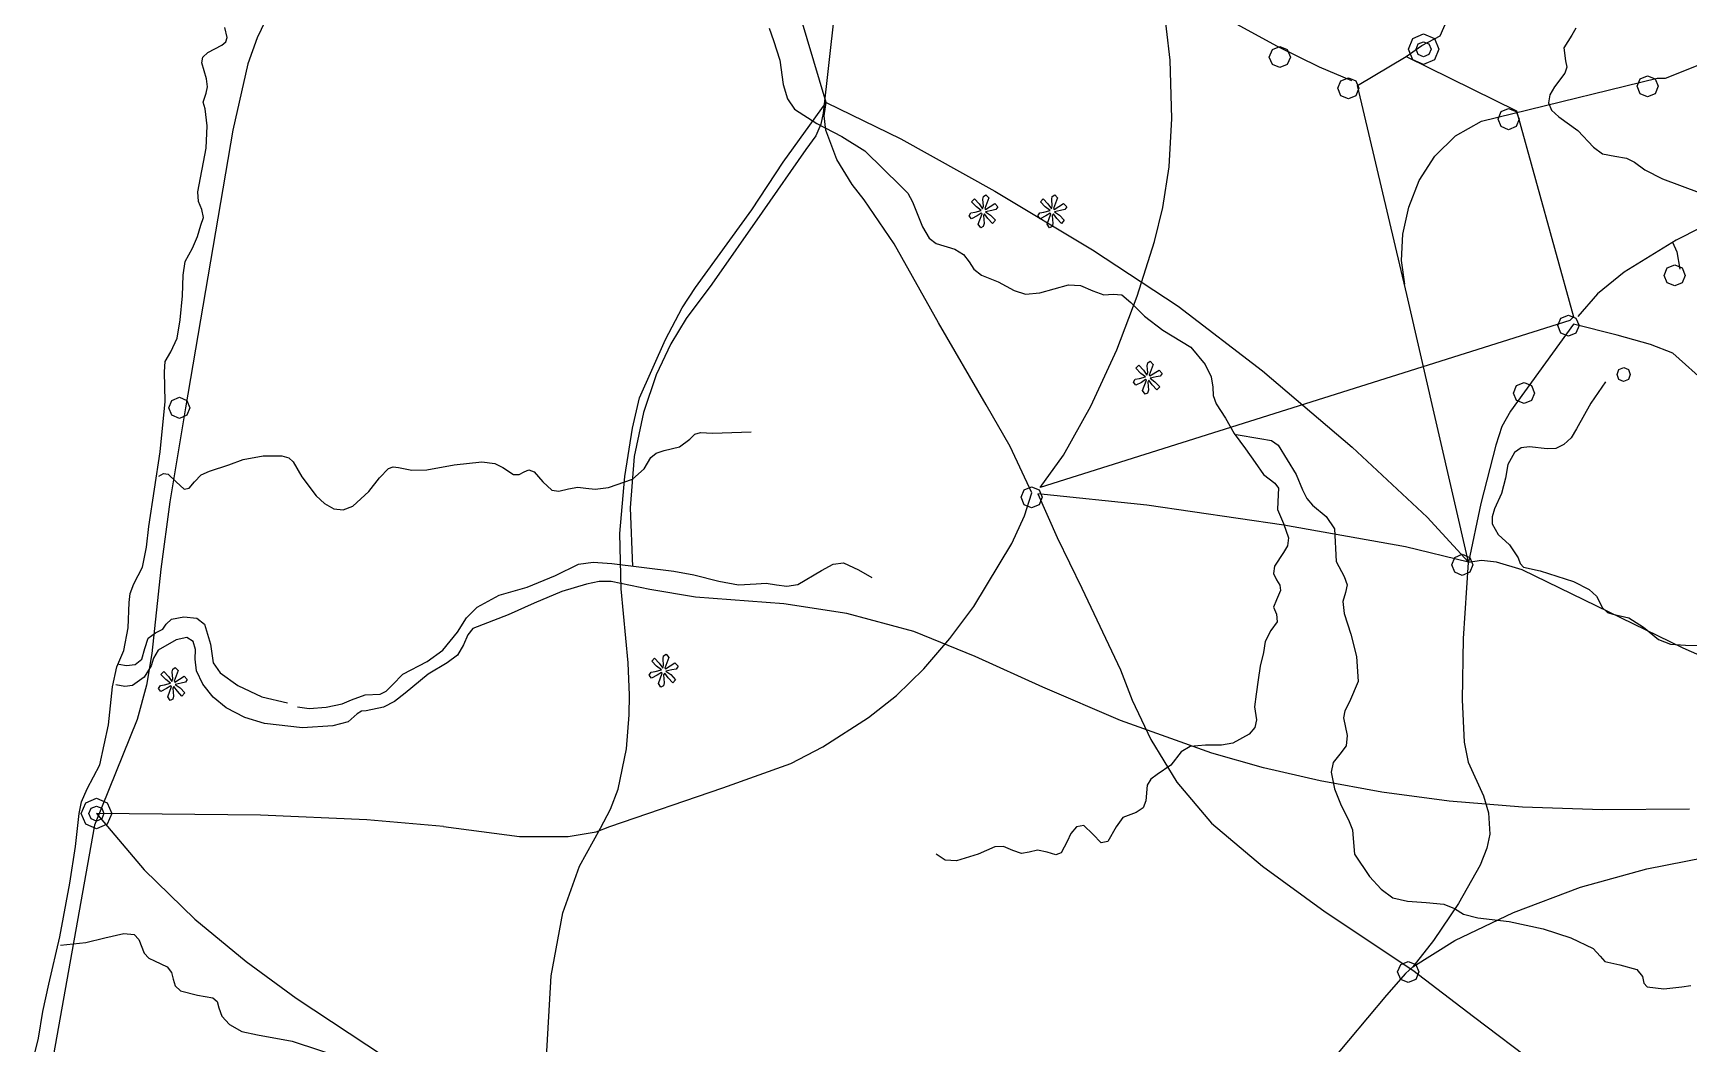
# Model space of a CAD drawing. Extents: x 59 to 518, y 17 to 555.
# Drawn here: x 218.8 to 312.3, y 287 to 344.1 of the extents above; entities that cross this region are included whole.
import ezdxf

# ---------------------------------------------------------------- set-up
doc = ezdxf.new("R2010")
doc.units = 0

msp = doc.modelspace()

# ---------------------------------------------------------------- linework, layer by layer
at = {"layer": '1'}
for p, q in [((263.561204, 340.205102), (260.855054, 349.301452)), ((282.972069, 342.589823), (282.52165, 346.509691)), ((283.5767, 346.359388), (289.015713, 343.389065)), ((232.12313, 345.268641), (231.44176, 343.847343)), ((264.011096, 345.14428), (263.3852, 339.59321)), ((298.212481, 343.964002), (298.631801, 344.896304)), ((229.745619, 343.860494), (229.613504, 344.425819)), ((260.341832, 344.396526), (260.588732, 343.708517)), ((296.673816, 343.816232), (297.282224, 344.06807)), ((297.185901, 343.416492), (298.212481, 343.964002)), ((297.282224, 344.06807), (297.890653, 343.816134)), ((305.648501, 344.006285), (305.192404, 343.276301)), ((305.878914, 344.392387), (305.648501, 344.006285)), ((228.380192, 342.750293), (228.659239, 343.016386)), ((228.659239, 343.016386), (229.437468, 343.42746)), ((229.437468, 343.42746), (229.679583, 343.624728)), ((229.679583, 343.624728), (229.745619, 343.860494)), ((231.44176, 343.847343), (230.91496, 342.384286)), ((260.588732, 343.708517), (260.947859, 342.592288)), ((288.570555, 342.767), (288.745444, 343.189142)), ((288.745444, 343.189142), (289.167454, 343.363899)), ((289.015713, 343.389065), (291.393945, 342.204655)), ((289.167454, 343.363899), (289.589307, 343.189237)), ((289.589307, 343.189237), (289.764, 342.767)), ((296.29655, 342.800896), (297.185901, 343.416492)), ((296.421801, 343.208), (296.673816, 343.816232)), ((296.673816, 342.599592), (296.421801, 343.208)), ((296.85963, 343.208), (296.983587, 343.507684)), ((296.983587, 342.908316), (296.85963, 343.208)), ((296.983587, 343.507684), (297.282962, 343.631685)), ((297.282962, 343.631685), (297.582745, 343.507711)), ((297.582745, 343.507711), (297.707, 343.208)), ((297.707, 343.208), (297.582823, 342.908316)), ((297.890653, 343.816134), (298.143, 343.208)), ((298.143, 343.208), (297.890809, 342.599592)), ((305.192404, 343.276301), (305.28373, 342.545785)), ((310.94, 341.569), (315.38817, 343.34841)), ((228.321278, 342.429101), (228.380192, 342.750293)), ((228.57122, 341.533442), (228.321278, 342.429101)), ((230.91496, 342.384286), (230.067451, 338.634185)), ((260.947859, 342.592288), (261.127466, 341.206578)), ((283.079265, 339.301804), (282.972069, 342.589823)), ((288.745444, 342.345343), (288.570555, 342.767)), ((289.167454, 342.170807), (288.745444, 342.345343)), ((289.589287, 342.345343), (289.167454, 342.170807)), ((289.764, 342.767), (289.589287, 342.345343)), ((291.393945, 342.204655), (293.2164, 341.43246)), ((293.559173, 341.158512), (296.296013, 342.801392)), ((296.296013, 342.801392), (302.522883, 339.722002)), ((297.282224, 342.347577), (296.673816, 342.599592)), ((297.282962, 342.784315), (296.983587, 342.908316)), ((297.890809, 342.599592), (297.282224, 342.347577)), ((297.582823, 342.908316), (297.282962, 342.784315)), ((305.36009, 342.197776), (305.253524, 341.861177)), ((305.28373, 342.545785), (305.36009, 342.197776)), ((228.635503, 341.074617), (228.57122, 341.533442)), ((261.127466, 341.206578), (261.380799, 340.398265)), ((292.438555, 341.003), (292.6134, 341.425142)), ((292.6134, 341.425142), (293.035101, 341.599899)), ((293.035101, 341.599899), (293.457263, 341.425237)), ((293.457263, 341.425237), (293.632, 341.003)), ((296.341702, 329.349163), (293.559173, 341.158512)), ((302.31731, 339.58493), (310.46046, 341.56965)), ((305.253524, 341.861177), (304.674837, 341.085285)), ((309.332908, 341.112), (309.507577, 341.533965)), ((309.507577, 341.533965), (309.929101, 341.708546)), ((309.929101, 341.708546), (310.351263, 341.534193)), ((310.351263, 341.534193), (310.526, 341.112)), ((310.46046, 341.56965), (310.94, 341.569)), ((228.394832, 340.21948), (228.55658, 340.725891)), ((228.497666, 339.84536), (228.394832, 340.21948)), ((228.55658, 340.725891), (228.635503, 341.074617)), ((261.380799, 340.398265), (261.768771, 339.820868)), ((292.6134, 340.581343), (292.438555, 341.003)), ((293.035101, 340.406807), (292.6134, 340.581343)), ((293.457243, 340.581343), (293.035101, 340.406807)), ((293.632, 341.003), (293.457243, 340.581343)), ((304.405001, 340.630826), (304.340449, 340.187775)), ((304.674837, 341.085285), (304.405001, 340.630826)), ((309.507577, 340.690034), (309.332908, 341.112)), ((309.929101, 340.515454), (309.507577, 340.690034)), ((310.351243, 340.690035), (309.929101, 340.515454)), ((310.526, 341.112), (310.351243, 340.690035)), ((228.615229, 338.883644), (228.497666, 339.84536)), ((261.129514, 336.822806), (263.561204, 340.205102)), ((261.768771, 339.820868), (263.026291, 339.01261)), ((263.3852, 339.59321), (263.264418, 338.973689)), ((263.441036, 339.446346), (263.56118, 340.205337)), ((263.535725, 338.630061), (263.441036, 339.446346)), ((263.56118, 340.205337), (267.78155, 338.136031)), ((282.918618, 336.557443), (283.079265, 339.301804)), ((300.548472, 339.147777), (302.31731, 339.58493)), ((301.484908, 339.259), (301.659577, 339.681142)), ((301.659577, 339.681142), (302.081101, 339.855899)), ((302.081101, 339.855899), (302.503263, 339.681237)), ((302.503263, 339.681237), (302.678, 339.259)), ((302.522883, 339.722002), (305.739503, 328.089202)), ((304.340449, 340.187775), (304.504033, 339.767412)), ((304.504033, 339.767412), (304.918606, 339.381015)), ((304.918606, 339.381015), (305.983329, 338.620473)), ((230.067451, 338.634185), (227.39345, 322.947041)), ((228.55658, 337.61369), (228.615229, 338.883644)), ((263.264418, 338.973689), (262.977561, 338.3185)), ((263.026291, 339.01261), (264.437531, 338.281348)), ((264.16187, 336.980734), (263.535725, 338.630061)), ((299.085215, 338.308144), (300.548472, 339.147777)), ((301.659577, 338.837343), (301.484908, 339.259)), ((302.081101, 338.662807), (301.659577, 338.837343)), ((302.503243, 338.837343), (302.081101, 338.662807)), ((302.678, 339.259), (302.503243, 338.837343)), ((305.983329, 338.620473), (306.866286, 337.677105)), ((228.086681, 335.14707), (228.55658, 337.61369)), ((262.418944, 337.53899), (259.942053, 334.005441)), ((262.977561, 338.3185), (262.418944, 337.53899)), ((264.437531, 338.281348), (265.733679, 337.47296)), ((265.733679, 337.47296), (266.798311, 336.433858)), ((267.78155, 338.136031), (273.077781, 335.196477)), ((297.918696, 337.157427), (299.085215, 338.308144)), ((306.866286, 337.677105), (307.381644, 337.304319)), ((259.362454, 334.140862), (261.129514, 336.822806)), ((265.024155, 335.567614), (264.16187, 336.980734)), ((282.565503, 334.268545), (282.918618, 336.557443)), ((297.040072, 335.787024), (297.918696, 337.157427)), ((307.381644, 337.304319), (308.068153, 337.15967)), ((308.068153, 337.15967), (308.731841, 337.060661)), ((308.731841, 337.060661), (309.178736, 336.824796)), ((309.178736, 336.824796), (309.766473, 336.387353)), ((265.70712, 334.700957), (265.024155, 335.567614)), ((266.798311, 336.433858), (267.735197, 335.509802)), ((296.4405, 334.288331), (297.040072, 335.787024)), ((309.766473, 336.387353), (310.77655, 335.881382)), ((310.77655, 335.881382), (312.831036, 335.120526)), ((228.138099, 334.603837), (228.086681, 335.14707)), ((228.321278, 334.148711), (228.138099, 334.603837)), ((267.403849, 332.205053), (265.70712, 334.700957)), ((267.735197, 335.509802), (268.169807, 335.076794)), ((268.169807, 335.076794), (268.440841, 334.586008)), ((271.763806, 334.587394), (271.928553, 334.754963)), ((271.928553, 334.754963), (272.193003, 334.473976)), ((272.402685, 334.729562), (272.433642, 334.89669)), ((272.438669, 334.35068), (272.402685, 334.729562)), ((272.433642, 334.89669), (272.57096, 334.986031)), ((272.735, 334.804), (272.50887, 334.203221)), ((272.57096, 334.986031), (272.735, 334.804)), ((273.077781, 335.196477), (278.583962, 331.880753)), ((275.651512, 334.587394), (275.814848, 334.754963)), ((275.814848, 334.754963), (276.079916, 334.473976)), ((276.289333, 334.729562), (276.320377, 334.89669)), ((276.324963, 334.35068), (276.289333, 334.729562)), ((276.320377, 334.89669), (276.458313, 334.986031)), ((276.622, 334.804), (276.39587, 334.203221)), ((276.458313, 334.986031), (276.622, 334.804)), ((228.26307, 333.26818), (228.402373, 333.708445)), ((228.402373, 333.708445), (228.321278, 334.148711)), ((256.190284, 329.755492), (259.362454, 334.140862)), ((259.942053, 334.005441), (257.102944, 329.92818)), ((268.440841, 334.586008), (268.992319, 333.174767)), ((271.62199, 333.803876), (271.729421, 333.973524)), ((271.759926, 333.626429), (271.62199, 333.803876)), ((271.729421, 333.973524), (271.965771, 334.011442)), ((272.073501, 333.789059), (271.759926, 333.626429)), ((272.036679, 334.297764), (271.763806, 334.587394)), ((271.965771, 334.011442), (272.309552, 334.104442)), ((272.309552, 334.104442), (272.036679, 334.297764)), ((272.313786, 333.951689), (272.073501, 333.789059)), ((272.140925, 333.325863), (272.358236, 333.917117)), ((272.193003, 334.473976), (272.384694, 334.192989)), ((272.358236, 333.917117), (272.313786, 333.951689)), ((272.384694, 334.192989), (272.438669, 334.35068)), ((272.495818, 333.917118), (272.438668, 333.809168)), ((272.438668, 333.809168), (272.469007, 333.360083)), ((272.688698, 333.643716), (272.495818, 333.917118)), ((272.50887, 334.203221), (272.543795, 334.158771)), ((272.543795, 334.158771), (273.076841, 334.48897)), ((272.905744, 334.104973), (272.562139, 334.03036)), ((272.562139, 334.03036), (272.836952, 333.827293)), ((272.836952, 333.827293), (273.111766, 333.542469)), ((273.141972, 334.146148), (272.905744, 334.104973)), ((273.076841, 334.48897), (273.249349, 334.301293)), ((273.249349, 334.301293), (273.141972, 334.146148)), ((275.50899, 333.803876), (275.616477, 333.973524)), ((275.64622, 333.626429), (275.50899, 333.803876)), ((275.616477, 333.973524), (275.852948, 334.011442)), ((275.960147, 333.789059), (275.64622, 333.626429)), ((275.924209, 334.297764), (275.651512, 334.587394)), ((275.852948, 334.011442), (276.196905, 334.104442)), ((276.196905, 334.104442), (275.924209, 334.297764)), ((276.200785, 333.951689), (275.960147, 333.789059)), ((276.027924, 333.325863), (276.245235, 333.917117)), ((276.079916, 334.473976), (276.271694, 334.192989)), ((276.245235, 333.917117), (276.200785, 333.951689)), ((276.271694, 334.192989), (276.324963, 334.35068)), ((276.382465, 333.917118), (276.324962, 333.809168)), ((276.324962, 333.809168), (276.356359, 333.360083)), ((276.575081, 333.643716), (276.382465, 333.917118)), ((276.39587, 334.203221), (276.431501, 334.158771)), ((276.431501, 334.158771), (276.963489, 334.48897)), ((276.792745, 334.104973), (276.44914, 334.03036)), ((276.44914, 334.03036), (276.724306, 333.827293)), ((276.724306, 333.827293), (276.999472, 333.542469)), ((277.028973, 334.146148), (276.792745, 334.104973)), ((276.963489, 334.48897), (277.13635, 334.301293)), ((277.13635, 334.301293), (277.028973, 334.146148)), ((282.095298, 332.346918), (282.565503, 334.268545)), ((296.111138, 332.752745), (296.4405, 334.288331)), ((315.14381, 334.251704), (311.538384, 332.417177)), ((228.072041, 332.622112), (228.26307, 333.26818)), ((268.992319, 333.174767), (269.378852, 332.536401)), ((272.287327, 333.123722), (272.140925, 333.325863)), ((272.428173, 333.190309), (272.287327, 333.123722)), ((272.469007, 333.360083), (272.428173, 333.190309)), ((272.947725, 333.370314), (272.688698, 333.643716)), ((273.111766, 333.542469), (272.947725, 333.370314)), ((276.173621, 333.123722), (276.027924, 333.325863)), ((276.315128, 333.190309), (276.173621, 333.123722)), ((276.356359, 333.360083), (276.315128, 333.190309)), ((276.834372, 333.370314), (276.575081, 333.643716)), ((276.999472, 333.542469), (276.834372, 333.370314)), ((296.043142, 331.271662), (296.111138, 332.752745)), ((227.374821, 331.212765), (227.793171, 331.97631)), ((227.793171, 331.97631), (228.072041, 332.622112)), ((269.90517, 327.750187), (267.403849, 332.205053)), ((269.378852, 332.536401), (269.775041, 332.225228)), ((269.775041, 332.225228), (270.814586, 331.904377)), ((270.814586, 331.904377), (271.319874, 331.604714)), ((278.583962, 331.880753), (283.43418, 328.682937)), ((281.105124, 329.252703), (282.095298, 332.346918)), ((311.538384, 332.417177), (308.613245, 330.607871)), ((311.33365, 332.31419), (311.577463, 331.755965)), ((227.264711, 330.44949), (227.374821, 331.212765)), ((271.319874, 331.604714), (271.622891, 331.199348)), ((271.622891, 331.199348), (271.894016, 330.777284)), ((296.22767, 329.93648), (296.043142, 331.271662)), ((311.033577, 330.852142), (311.455101, 331.026899)), ((311.455101, 331.026899), (311.877263, 330.852237)), ((311.577463, 331.755965), (311.744282, 330.77467)), ((227.220569, 329.274872), (227.264711, 330.44949)), ((257.102944, 329.92818), (255.656733, 327.996988)), ((271.894016, 330.777284), (272.328753, 330.441938)), ((272.328753, 330.441938), (273.265071, 330.069758)), ((273.265071, 330.069758), (274.176426, 329.569431)), ((308.613245, 330.607871), (307.107185, 329.385652)), ((310.858908, 330.43), (311.033577, 330.852142)), ((311.033577, 330.008034), (310.858908, 330.43)), ((311.455101, 329.833454), (311.033577, 330.008034)), ((311.877243, 330.008035), (311.455101, 329.833454)), ((312.052, 330.43), (311.877243, 330.008035)), ((311.877263, 330.852237), (312.052, 330.43)), ((227.088322, 327.92431), (227.220569, 329.274872)), ((255.438746, 328.59514), (256.190284, 329.755492)), ((274.176426, 329.569431), (274.809954, 329.362527)), ((274.809954, 329.362527), (275.626211, 329.453809)), ((275.626211, 329.453809), (277.23011, 329.890106)), ((277.23011, 329.890106), (277.921533, 329.858025)), ((277.921533, 329.858025), (278.603301, 329.556467)), ((278.603301, 329.556467), (279.228417, 329.33478)), ((279.228417, 329.33478), (279.757456, 329.372846)), ((279.757456, 329.372846), (280.248195, 329.34027)), ((279.970648, 326.225649), (281.105124, 329.252703)), ((280.248195, 329.34027), (280.758411, 328.906652)), ((299.807913, 314.222212), (296.341702, 329.349163)), ((307.107185, 329.385652), (305.995554, 328.105887)), ((254.481696, 326.804951), (255.438746, 328.59514)), ((280.758411, 328.906652), (281.532955, 328.121266)), ((281.532955, 328.121266), (282.56745, 327.345571)), ((283.43418, 328.682937), (288.190322, 325.032667)), ((305.038312, 328.018274), (305.460454, 328.192899)), ((305.460454, 328.192899), (305.882307, 328.018237)), ((305.739503, 328.089202), (305.533834, 327.883533)), ((226.934158, 326.881812), (227.088322, 327.92431)), ((255.656733, 327.996988), (254.796383, 326.570523)), ((272.593945, 323.120076), (269.90517, 327.750187)), ((305.533834, 327.883533), (275.630734, 318.440403)), ((282.56745, 327.345571), (284.145771, 326.374772)), ((305.739508, 327.678182), (302.181048, 322.751302)), ((304.863555, 327.596), (305.038312, 328.018274)), ((305.038312, 327.174343), (304.863555, 327.596)), ((305.460454, 326.999807), (305.038312, 327.174343)), ((305.88242, 327.174343), (305.460454, 326.999807)), ((308.211329, 327.062541), (305.739508, 327.678182)), ((305.882307, 328.018237), (306.057, 327.596)), ((306.057, 327.596), (305.88242, 327.174343)), ((226.559862, 326.10363), (226.934158, 326.881812)), ((253.018114, 323.504632), (254.481696, 326.804951)), ((254.796383, 326.570523), (253.96155, 324.8085)), ((278.49625, 323.051069), (279.970648, 326.225649)), ((284.145771, 326.374772), (284.953893, 325.399564)), ((310.098378, 326.523722), (308.211329, 327.062541)), ((311.350428, 326.036002), (310.098378, 326.523722)), ((226.207438, 324.98815), (226.251359, 325.567983)), ((226.251359, 325.567983), (226.559862, 326.10363)), ((281.042454, 325.183041), (281.206495, 325.35061)), ((281.206495, 325.35061), (281.471563, 325.069623)), ((281.681333, 325.325562), (281.712201, 325.49269)), ((281.716611, 324.94668), (281.681333, 325.325562)), ((281.712201, 325.49269), (281.84996, 325.582031)), ((282.014, 325.4), (281.787164, 324.798515)), ((281.84996, 325.582031), (282.014, 325.4)), ((284.953893, 325.399564), (285.285888, 324.700309)), ((313.334805, 324.26546), (311.350428, 326.036002)), ((226.244126, 323.299582), (226.207438, 324.98815)), ((253.96155, 324.8085), (253.239992, 322.689687)), ((280.900637, 324.399523), (281.008014, 324.569071)), ((281.037867, 324.222076), (280.900637, 324.399523)), ((281.008014, 324.569071), (281.244242, 324.607089)), ((281.35153, 324.384706), (281.037867, 324.222076)), ((281.315151, 324.893543), (281.042454, 325.183041)), ((281.244242, 324.607089), (281.587847, 324.700089)), ((281.587847, 324.700089), (281.315151, 324.893543)), ((281.592432, 324.547336), (281.35153, 324.384706)), ((281.419571, 323.92151), (281.636529, 324.513117)), ((281.471563, 325.069623), (281.663341, 324.788636)), ((281.636529, 324.513117), (281.592432, 324.547336)), ((281.663341, 324.788636), (281.716611, 324.94668)), ((281.774112, 324.513117), (281.716609, 324.404814)), ((281.716609, 324.404814), (281.7473, 323.956082)), ((281.967169, 324.239538), (281.774112, 324.513117)), ((281.787164, 324.798515), (281.822795, 324.754418)), ((281.822795, 324.754418), (282.354783, 325.084617)), ((282.184744, 324.700795), (281.841139, 324.626006)), ((281.841139, 324.626006), (282.115952, 324.422983)), ((282.115952, 324.422983), (282.390766, 324.138468)), ((282.420972, 324.741993), (282.184744, 324.700795)), ((282.354783, 325.084617), (282.528349, 324.897292)), ((282.528349, 324.897292), (282.420972, 324.741993)), ((285.285888, 324.700309), (285.377311, 324.116642)), ((288.190322, 325.032667), (293.248123, 320.717733)), ((302.532312, 324.202965), (302.954454, 324.377546)), ((302.954454, 324.377546), (303.376307, 324.203193)), ((307.549, 324.424), (306.727645, 323.205244)), ((308.204109, 324.828585), (308.309104, 325.111115)), ((308.30518, 324.554169), (308.204109, 324.828585)), ((308.565, 324.443), (308.30518, 324.554169)), ((308.309104, 325.111115), (308.577347, 325.220873)), ((308.571, 324.443), (308.565, 324.443)), ((308.841993, 324.554198), (308.571, 324.443)), ((308.577347, 325.220873), (308.842768, 325.111115)), ((308.944941, 324.828585), (308.841993, 324.554198)), ((308.842768, 325.111115), (308.944941, 324.828585)), ((226.629621, 323.369965), (227.051454, 323.544546)), ((227.051454, 323.544546), (227.473307, 323.370193)), ((252.621972, 321.794618), (253.018114, 323.504632)), ((281.565973, 323.719369), (281.419571, 323.92151)), ((281.706511, 323.785999), (281.565973, 323.719369)), ((281.7473, 323.956082), (281.706511, 323.785999)), ((282.226372, 323.96596), (281.967169, 324.239538)), ((282.390766, 324.138468), (282.226372, 323.96596)), ((285.377311, 324.116642), (285.40297, 323.642002)), ((285.40297, 323.642002), (285.582583, 323.167229)), ((302.357555, 323.781), (302.532312, 324.202965)), ((302.532312, 323.359167), (302.357555, 323.781)), ((303.376307, 324.203193), (303.551, 323.781)), ((303.551, 323.781), (303.37642, 323.359167)), ((225.972841, 320.4659), (226.244126, 323.299582)), ((226.454908, 322.948), (226.629621, 323.369965)), ((226.629621, 322.526167), (226.454908, 322.948)), ((227.39345, 322.947041), (226.507325, 317.645042)), ((227.051454, 322.351454), (226.629621, 322.526167)), ((227.473287, 322.526167), (227.051454, 322.351454)), ((227.648, 322.948), (227.473287, 322.526167)), ((227.473307, 323.370193), (227.648, 322.948)), ((253.239992, 322.689687), (252.719467, 320.192852)), ((273.940286, 320.756966), (272.593945, 323.120076)), ((276.957692, 320.274231), (278.49625, 323.051069)), ((285.582583, 323.167229), (286.095565, 322.371802)), ((302.181048, 322.751302), (301.693422, 321.896303)), ((302.954454, 323.184454), (302.532312, 323.359167)), ((303.37642, 323.359167), (302.954454, 323.184454)), ((306.727645, 323.205244), (305.90682, 321.75524)), ((252.190542, 319.061255), (252.621972, 321.794618)), ((256.136473, 321.453513), (256.469941, 321.560509)), ((256.469941, 321.560509), (257.144579, 321.510018)), ((257.144579, 321.510018), (259.319099, 321.590804)), ((286.095565, 322.371802), (286.583455, 321.499338)), ((301.693422, 321.896303), (301.359783, 320.835722)), ((305.90682, 321.75524), (305.606866, 321.261253)), ((254.405979, 320.543409), (255.282145, 320.745021)), ((255.282145, 320.745021), (255.855889, 321.187933)), ((255.855889, 321.187933), (256.136473, 321.453513)), ((275.17742, 318.140187), (273.940286, 320.756966)), ((286.583455, 321.499338), (287.224805, 320.626612)), ((286.71, 321.448), (288.04438, 321.217019)), ((287.224805, 320.626612), (287.776416, 319.869684)), ((288.04438, 321.217019), (288.701911, 321.101529)), ((288.701911, 321.101529), (289.07078, 320.832051)), ((289.07078, 320.832051), (290.09736, 319.189871)), ((293.248123, 320.717733), (297.492402, 316.770226)), ((301.359783, 320.835722), (300.515322, 317.53783)), ((302.791939, 320.684096), (302.4168, 320.421387)), ((303.263419, 320.754585), (302.791939, 320.684096)), ((304.26429, 320.62635), (303.263419, 320.754585)), ((304.73748, 320.658379), (304.26429, 320.62635)), ((305.201046, 320.882824), (304.73748, 320.658379)), ((305.606866, 321.261253), (305.201046, 320.882824)), ((225.326554, 316.23787), (225.972841, 320.4659)), ((228.754891, 319.375713), (229.842109, 319.738368)), ((229.842109, 319.738368), (230.657459, 320.035213)), ((230.657459, 320.035213), (231.774931, 320.241472)), ((231.774931, 320.241472), (232.832011, 320.236395)), ((232.832011, 320.236395), (233.22462, 320.116872)), ((233.22462, 320.116872), (233.466189, 319.899234)), ((233.466189, 319.899234), (233.960816, 319.056257)), ((241.026736, 319.446362), (242.567139, 319.738373)), ((242.567139, 319.738373), (244.117507, 319.899195)), ((244.117507, 319.899195), (244.854922, 319.806089)), ((244.854922, 319.806089), (245.305399, 319.577154)), ((252.719467, 320.192852), (252.487735, 317.29676)), ((253.278859, 319.496719), (253.661181, 320.140846)), ((253.661181, 320.140846), (253.958108, 320.379913)), ((253.958108, 320.379913), (254.405979, 320.543409)), ((275.630734, 318.440403), (276.957692, 320.274231)), ((287.776416, 319.869684), (288.251035, 319.189752)), ((302.0444, 319.7411), (301.903509, 318.983817)), ((302.4168, 320.421387), (302.0444, 319.7411)), ((225.89559, 319.094197), (226.14847, 319.236349)), ((226.14847, 319.236349), (226.408925, 319.204837)), ((226.408925, 319.204837), (226.862199, 318.771759)), ((226.862199, 318.771759), (227.32513, 318.348823)), ((227.609512, 318.409264), (227.909239, 318.771759)), ((227.909239, 318.771759), (228.279264, 319.17193)), ((228.279264, 319.17193), (228.754891, 319.375713)), ((233.960816, 319.056257), (234.764939, 317.986699)), ((237.738595, 318.229415), (238.348888, 319.003314)), ((238.348888, 319.003314), (238.853481, 319.520503)), ((238.853481, 319.520503), (239.120401, 319.619135)), ((239.120401, 319.619135), (239.426009, 319.577154)), ((239.426009, 319.577154), (240.177259, 319.432483)), ((240.177259, 319.432483), (241.026736, 319.446362)), ((245.305399, 319.577154), (245.909397, 319.184601)), ((245.909397, 319.184601), (246.234133, 319.180776)), ((246.234133, 319.180776), (246.513659, 319.335502)), ((246.513659, 319.335502), (246.779151, 319.439951)), ((246.779151, 319.439951), (247.067298, 319.325492)), ((247.067298, 319.325492), (247.560349, 318.771764)), ((247.560349, 318.771764), (248.073771, 318.29847)), ((251.265209, 318.449679), (252.634382, 318.912743)), ((251.91634, 315.855605), (252.190542, 319.061255)), ((252.634382, 318.912743), (253.278859, 319.496719)), ((288.251035, 319.189752), (288.892824, 318.702126)), ((290.09736, 319.189871), (290.443346, 318.317454)), ((301.903509, 318.983817), (301.672573, 318.111662)), ((227.32513, 318.348823), (227.609512, 318.409264)), ((234.764939, 317.986699), (235.247695, 317.541545)), ((236.848969, 317.402634), (237.738595, 318.229415)), ((248.073771, 318.29847), (248.477772, 318.239308)), ((248.477772, 318.239308), (249.010259, 318.368893)), ((249.010259, 318.368893), (249.532457, 318.472251)), ((249.532457, 318.472251), (249.986658, 318.409418)), ((249.986658, 318.409418), (250.516396, 318.346519)), ((250.516396, 318.346519), (251.265209, 318.449679)), ((274.560908, 317.894), (274.735665, 318.315833)), ((274.735665, 317.471858), (274.560908, 317.894)), ((274.735665, 318.315833), (275.157807, 318.490546)), ((274.753556, 316.841124), (275.17742, 318.140187)), ((275.157807, 318.490546), (275.579351, 318.315818)), ((281.656642, 317.456069), (275.50408, 318.093967)), ((275.50408, 318.093967), (276.59351, 315.616301)), ((275.579351, 318.315818), (275.754, 317.894)), ((275.754, 317.894), (275.579464, 317.471858)), ((288.892824, 318.702126), (289.088538, 318.410192)), ((289.072653, 318.060512), (289.034112, 317.201192)), ((289.088538, 318.410192), (289.072653, 318.060512)), ((290.443346, 318.317454), (290.688702, 317.833156)), ((290.688702, 317.833156), (291.020577, 317.445031)), ((301.672573, 318.111662), (301.287913, 317.238977)), ((226.507325, 317.645042), (225.998201, 313.837368)), ((235.247695, 317.541545), (235.765383, 317.249258)), ((235.765383, 317.249258), (236.303856, 317.179675)), ((236.303856, 317.179675), (236.848969, 317.402634)), ((252.487735, 317.29676), (252.632554, 313.98018)), ((275.157807, 317.297101), (274.735665, 317.471858)), ((275.579464, 317.471858), (275.157807, 317.297101)), ((289.388013, 316.315265), (281.656642, 317.456069)), ((289.034112, 317.201192), (289.380275, 316.418332)), ((291.020577, 317.445031), (291.790821, 316.81625)), ((300.515322, 317.53783), (299.807913, 314.222212)), ((301.287913, 317.238977), (301.146753, 316.797922)), ((225.194704, 315.070662), (225.326554, 316.23787)), ((274.035587, 315.278542), (274.753556, 316.841124)), ((289.380275, 316.418332), (289.649488, 315.59729)), ((296.253392, 315.095879), (289.388013, 316.315265)), ((291.790821, 316.81625), (292.252827, 316.110471)), ((292.252827, 316.110471), (292.355132, 314.263331)), ((297.492402, 316.770226), (299.80798, 314.222237)), ((301.146753, 316.797922), (301.159546, 316.405055)), ((301.159546, 316.405055), (301.492876, 315.802117)), ((224.974483, 313.94764), (225.194704, 315.070662)), ((251.991884, 312.728732), (251.91634, 315.855605)), ((271.887908, 311.725847), (274.035587, 315.278542)), ((276.59351, 315.616301), (277.993628, 312.7583)), ((289.596621, 315.148388), (289.380275, 314.776512)), ((289.649488, 315.59729), (289.596621, 315.148388)), ((299.80798, 314.222237), (296.253392, 315.095879)), ((301.492876, 315.802117), (302.134489, 315.211832)), ((302.134489, 315.211832), (302.622116, 314.467557)), ((248.28327, 313.478131), (249.574874, 314.1141)), ((249.574874, 314.1141), (250.407042, 314.238244)), ((250.407042, 314.238244), (251.46285, 314.153699)), ((251.46285, 314.153699), (254.96063, 313.716961)), ((263.291588, 313.75612), (263.950425, 314.123659)), ((263.950425, 314.123659), (264.53852, 314.193213)), ((264.53852, 314.193213), (265.377953, 313.791312)), ((289.380275, 314.776512), (288.867293, 314.006313)), ((292.355132, 314.263331), (292.804085, 313.4291)), ((298.867908, 314.079), (299.042753, 314.50101)), ((299.042753, 313.656858), (298.867908, 314.079)), ((299.042753, 314.50101), (299.464454, 314.675899)), ((299.464454, 314.675899), (299.886307, 314.500862)), ((299.806632, 314.221024), (299.517961, 309.918367)), ((300.556036, 314.332281), (299.806632, 314.221024)), ((299.886307, 314.500862), (300.061, 314.079)), ((300.061, 314.079), (299.88642, 313.656858)), ((301.392889, 314.238222), (300.556036, 314.332281)), ((302.839452, 313.800867), (301.392889, 314.238222)), ((302.622116, 314.467557), (302.728082, 314.153221)), ((302.728082, 314.153221), (302.930091, 313.954443)), ((224.482448, 313.015424), (224.974483, 313.94764)), ((225.998201, 313.837368), (225.496878, 309.062029)), ((246.678794, 312.81729), (248.28327, 313.478131)), ((250.753283, 313.132235), (250.028817, 312.992905)), ((251.428504, 313.133883), (250.753283, 313.132235)), ((253.601082, 312.690839), (251.428504, 313.133883)), ((254.96063, 313.716961), (256.082901, 313.512836)), ((256.082901, 313.512836), (257.50415, 313.160279)), ((257.50415, 313.160279), (258.601773, 312.946585)), ((261.95549, 312.961313), (263.291588, 313.75612)), ((265.377953, 313.791312), (266.12849, 313.359248)), ((288.867293, 314.006313), (288.80317, 313.592539)), ((288.80317, 313.592539), (288.969995, 313.236642)), ((288.969995, 313.236642), (289.171905, 312.93042)), ((292.804085, 313.4291), (292.975595, 312.949576)), ((299.464454, 313.482101), (299.042753, 313.656858)), ((299.88642, 313.656858), (299.464454, 313.482101)), ((311.935802, 309.369287), (302.839452, 313.800867)), ((302.930091, 313.954443), (303.854016, 313.749303)), ((303.854016, 313.749303), (305.752662, 313.146319)), ((305.752662, 313.146319), (306.624991, 312.695603)), ((224.211074, 311.95092), (224.272413, 312.45291)), ((224.272413, 312.45291), (224.482448, 313.015424)), ((243.864518, 311.693083), (245.10369, 312.365471)), ((245.10369, 312.365471), (246.678794, 312.81729)), ((248.628864, 312.580729), (247.073427, 311.916098)), ((250.028817, 312.992905), (248.628864, 312.580729)), ((252.382673, 308.547794), (251.991884, 312.728732)), ((256.180054, 312.24806), (253.601082, 312.690839)), ((261.16043, 311.88007), (256.180054, 312.24806)), ((258.601773, 312.946585), (259.61023, 313.001177)), ((259.61023, 313.001177), (260.177793, 313.039596)), ((260.177793, 313.039596), (260.752962, 312.951347)), ((260.752962, 312.951347), (261.343081, 312.878047)), ((261.343081, 312.878047), (261.95549, 312.961313)), ((277.993628, 312.7583), (280.16885, 308.157647)), ((289.200711, 312.633658), (288.969995, 312.107402)), ((289.171905, 312.93042), (289.200711, 312.633658)), ((292.86807, 312.518141), (292.714331, 312.004955)), ((292.975595, 312.949576), (292.86807, 312.518141)), ((306.624991, 312.695603), (307.035356, 312.312093)), ((307.035356, 312.312093), (307.382003, 311.644991)), ((224.152116, 310.512294), (224.211074, 311.95092)), ((243.258473, 311.090618), (243.864518, 311.693083)), ((245.608744, 311.251469), (243.616264, 310.476065)), ((247.073427, 311.916098), (245.608744, 311.251469)), ((264.727777, 311.335696), (261.16043, 311.88007)), ((268.502954, 310.31484), (264.727777, 311.335696)), ((270.543484, 309.917245), (271.887908, 311.725847)), ((288.969995, 312.107402), (288.816008, 311.69677)), ((288.816008, 311.69677), (288.969995, 311.286137)), ((288.969995, 311.286137), (289.008359, 310.862849)), ((292.714331, 312.004955), (292.791473, 311.337882)), ((292.791473, 311.337882), (293.176044, 310.157361)), ((307.382003, 311.644991), (307.656414, 311.388466)), ((307.656414, 311.388466), (307.959632, 311.285863)), ((307.959632, 311.285863), (308.870546, 311.080547)), ((223.917211, 309.24935), (224.152116, 310.512294)), ((225.694865, 310.246142), (226.110084, 310.448824)), ((226.110084, 310.448824), (226.29882, 310.719306)), ((226.29882, 310.719306), (226.604607, 311.013836)), ((226.604607, 311.013836), (227.295461, 311.142241)), ((227.295461, 311.142241), (228.031625, 311.059179)), ((228.031625, 311.059179), (228.47334, 310.719306)), ((228.47334, 310.719306), (228.805611, 309.601708)), ((242.74467, 310.284091), (243.258473, 311.090618)), ((243.616264, 310.476065), (243.327908, 310.126227)), ((271.966822, 308.904941), (268.502954, 310.31484)), ((288.662021, 310.362567), (288.341038, 309.746663)), ((289.008359, 310.862849), (288.662021, 310.362567)), ((308.870546, 311.080547), (309.704472, 310.567256)), ((309.704472, 310.567256), (310.538261, 309.861481)), ((225.09091, 309.350176), (225.279646, 309.937759)), ((225.279646, 309.937759), (225.694865, 310.246142)), ((226.867464, 309.845662), (225.853365, 309.253174)), ((227.473244, 309.979289), (226.867464, 309.845662)), ((227.826182, 309.757154), (227.473244, 309.979289)), ((227.968048, 309.304371), (227.826182, 309.757154)), ((228.805611, 309.601708), (228.956644, 308.544436)), ((241.915821, 309.256407), (242.74467, 310.284091)), ((243.088995, 309.563035), (242.751327, 308.973054)), ((243.327908, 310.126227), (243.088995, 309.563035)), ((269.07553, 308.208147), (270.543484, 309.917245)), ((288.341038, 309.746663), (288.251036, 309.131027)), ((293.176044, 310.157361), (293.497027, 308.899976)), ((299.517961, 309.918367), (299.456765, 306.45969)), ((310.538261, 309.861481), (311.219936, 309.600024)), ((311.219936, 309.600024), (312.065252, 309.540676)), ((323.359053, 304.313744), (311.935802, 309.369287)), ((312.065252, 309.540676), (313.450783, 309.502179)), ((223.52823, 308.309949), (223.917211, 309.24935)), ((223.641, 308.464), (224.071442, 308.387359)), ((224.071442, 308.387359), (224.547194, 308.454122)), ((224.547194, 308.454122), (224.932326, 308.747368)), ((224.932326, 308.747368), (225.09091, 309.350176)), ((225.496878, 309.062029), (225.197638, 307.272882)), ((225.585124, 308.798272), (225.456245, 308.36638)), ((225.853365, 309.253174), (225.585124, 308.798272)), ((227.940614, 308.746052), (227.968048, 309.304371)), ((228.012375, 308.088347), (227.940614, 308.746052)), ((228.956644, 308.544436), (229.350491, 307.977143)), ((239.66881, 307.901434), (241.03829, 308.626391)), ((241.03829, 308.626391), (241.915821, 309.256407)), ((242.166704, 308.542845), (241.09629, 307.902732)), ((242.751327, 308.973054), (242.166704, 308.542845)), ((252.458608, 306.711062), (252.382673, 308.547794)), ((253.711806, 308.636041), (253.876553, 308.803963)), ((253.984503, 308.346675), (253.711806, 308.636041)), ((253.876553, 308.803963), (254.140872, 308.522976)), ((254.140872, 308.522976), (254.332694, 308.241989)), ((254.350686, 308.778915), (254.38151, 308.945735)), ((254.385964, 308.39968), (254.350686, 308.778915)), ((254.38151, 308.945735), (254.518961, 309.035031)), ((254.683, 308.853), (254.456517, 308.251868)), ((254.492147, 308.207418), (255.024487, 308.537617)), ((254.518961, 309.035031), (254.683, 308.853)), ((255.024487, 308.537617), (255.197701, 308.350292)), ((275.788754, 307.160963), (271.966822, 308.904941)), ((288.251036, 309.131027), (288.058728, 308.361003)), ((293.497027, 308.899976), (293.587029, 307.488601)), ((223.271276, 307.19407), (223.52823, 308.309949)), ((225.064734, 307.738135), (224.403283, 307.266986)), ((225.456245, 308.36638), (225.064734, 307.738135)), ((226.01216, 307.885394), (226.176554, 308.052963)), ((226.28468, 307.595764), (226.01216, 307.885394)), ((226.176554, 308.052963), (226.441136, 307.771976)), ((226.5572, 307.402442), (226.28468, 307.595764)), ((226.441136, 307.771976), (226.632695, 307.490989)), ((226.632695, 307.490989), (226.686317, 307.64868)), ((226.650686, 308.027915), (226.681642, 308.194735)), ((226.686317, 307.64868), (226.650686, 308.027915)), ((226.681642, 308.194735), (226.818961, 308.284031)), ((226.983, 308.102), (226.75687, 307.500868)), ((226.75687, 307.500868), (226.792148, 307.456418)), ((226.792148, 307.456418), (227.324488, 307.786617)), ((226.818961, 308.284031), (226.983, 308.102)), ((227.324488, 307.786617), (227.497702, 307.599292)), ((227.497702, 307.599292), (227.39027, 307.444147)), ((228.376034, 307.332515), (228.012375, 308.088347)), ((229.350491, 307.977143), (230.355889, 307.26628)), ((239.084791, 307.307354), (239.66881, 307.901434)), ((241.09629, 307.902732), (239.798864, 306.835055)), ((253.569637, 307.852523), (253.677069, 308.022369)), ((253.707573, 307.675429), (253.569637, 307.852523)), ((253.677069, 308.022369), (253.913418, 308.060353)), ((254.021192, 307.838059), (253.707573, 307.675429)), ((253.913418, 308.060353), (254.257199, 308.153089)), ((254.257199, 308.153089), (253.984503, 308.346675)), ((254.261786, 308.000689), (254.021192, 307.838059)), ((254.088925, 307.374863), (254.305883, 307.966117)), ((254.305883, 307.966117), (254.261786, 308.000689)), ((254.332694, 308.241989), (254.385964, 308.39968)), ((254.443465, 307.966117), (254.385963, 307.858167)), ((254.385963, 307.858167), (254.416654, 307.409435)), ((254.636478, 307.692539), (254.443465, 307.966117)), ((254.456517, 308.251868), (254.492147, 308.207418)), ((254.85392, 308.154104), (254.510139, 308.079359)), ((254.510139, 308.079359), (254.784953, 307.87616)), ((254.895372, 307.41896), (254.636478, 307.692539)), ((254.784953, 307.87616), (255.059766, 307.591468)), ((255.09027, 308.195296), (254.85392, 308.154104)), ((255.059766, 307.591468), (254.895372, 307.41896)), ((255.197701, 308.350292), (255.09027, 308.195296)), ((267.526687, 306.689309), (269.07553, 308.208147)), ((280.16885, 308.157647), (280.833239, 306.44087)), ((287.943414, 307.591507), (287.840579, 306.782766)), ((288.058728, 308.361003), (287.943414, 307.591507)), ((223.051143, 305.036088), (223.271276, 307.19407)), ((223.969047, 307.200775), (223.464584, 307.306382)), ((224.403283, 307.266986), (223.969047, 307.200775)), ((225.197638, 307.272882), (224.66132, 305.335096)), ((225.870343, 307.101523), (225.977664, 307.271374)), ((226.007926, 306.924429), (225.870343, 307.101523)), ((225.977664, 307.271374), (226.213771, 307.309397)), ((226.321545, 307.087059), (226.007926, 306.924429)), ((226.213771, 307.309397), (226.5572, 307.402442)), ((226.562139, 307.249689), (226.321545, 307.087059)), ((226.388925, 306.623863), (226.606236, 307.215117)), ((226.535327, 306.421722), (226.388925, 306.623863)), ((226.606236, 307.215117), (226.562139, 307.249689)), ((226.717007, 306.658435), (226.67604, 306.48822)), ((226.743818, 307.215117), (226.686315, 307.107167)), ((226.686315, 307.107167), (226.717007, 306.658435)), ((226.936875, 306.941715), (226.743818, 307.215117)), ((227.153921, 307.402972), (226.81014, 307.328359)), ((226.81014, 307.328359), (227.085129, 307.125204)), ((227.196078, 306.668313), (226.936875, 306.941715)), ((227.085129, 307.125204), (227.360119, 306.840821)), ((227.39027, 307.444147), (227.153921, 307.402972)), ((227.360119, 306.840821), (227.196078, 306.668313)), ((228.960486, 306.596329), (228.376034, 307.332515)), ((229.694624, 305.997562), (228.960486, 306.596329)), ((230.355889, 307.26628), (231.708619, 306.630758)), ((231.708619, 306.630758), (233.144464, 306.289486)), ((236.76969, 306.451519), (237.544742, 306.733343)), ((237.544742, 306.733343), (238.38012, 306.773604)), ((238.38012, 306.773604), (238.717308, 306.938516)), ((238.717308, 306.938516), (239.084791, 307.307354)), ((239.798864, 306.835055), (239.201392, 306.359335)), ((252.44619, 305.603152), (252.458608, 306.711062)), ((254.235327, 307.172722), (254.088925, 307.374863)), ((254.375732, 307.23922), (254.235327, 307.172722)), ((254.416654, 307.409435), (254.375732, 307.23922)), ((265.9396, 305.451487), (267.526687, 306.689309)), ((280.172192, 305.277335), (275.788754, 307.160963)), ((287.840579, 306.782766), (287.737745, 306.051287)), ((293.587029, 307.488601), (293.099226, 306.346705)), ((226.67604, 306.48822), (226.535327, 306.421722)), ((230.75192, 305.461138), (229.694624, 305.997562)), ((233.709, 306.049), (234.379916, 305.964653)), ((234.379916, 305.964653), (235.330099, 306.038858)), ((235.330099, 306.038858), (236.234905, 306.218763)), ((236.234905, 306.218763), (236.76969, 306.451519)), ((237.089535, 305.653737), (236.579064, 305.211928)), ((237.330052, 305.812052), (237.089535, 305.653737)), ((237.600004, 305.840224), (237.330052, 305.812052)), ((238.571905, 306.033368), (237.600004, 305.840224)), ((239.201392, 306.359335), (238.571905, 306.033368)), ((280.833239, 306.44087), (281.877965, 304.221186)), ((287.737745, 306.051287), (287.853544, 305.320155)), ((292.836044, 305.828723), (292.765411, 305.435791)), ((293.099226, 306.346705), (292.836044, 305.828723)), ((299.456765, 306.45969), (299.570591, 304.05928)), ((224.66132, 305.335096), (222.26337, 299.370641)), ((222.566428, 302.79), (223.051143, 305.036088)), ((231.857704, 305.11519), (230.75192, 305.461138)), ((234.005337, 304.864178), (231.857704, 305.11519)), ((235.718724, 304.98345), (234.005337, 304.864178)), ((236.579064, 305.211928), (235.718724, 304.98345)), ((252.289411, 303.690317), (252.44619, 305.603152)), ((263.3647, 303.802035), (265.9396, 305.451487)), ((285.320579, 303.448483), (280.172192, 305.277335)), ((287.752528, 304.882292), (287.430123, 304.511767)), ((287.853544, 305.320155), (287.752528, 304.882292)), ((292.765411, 305.435791), (292.970727, 304.447883)), ((261.572534, 302.856638), (263.3647, 303.802035)), ((281.877965, 304.221186), (283.351183, 301.800417)), ((284.113388, 303.820632), (283.606597, 303.523991)), ((284.966683, 303.895818), (284.113388, 303.820632)), ((285.87135, 303.891006), (284.966683, 303.895818)), ((286.506508, 304.011309), (285.87135, 303.891006)), ((287.430123, 304.511767), (286.506508, 304.011309)), ((292.909774, 303.862532), (292.560095, 303.382981)), ((292.970727, 304.447883), (292.909774, 303.862532)), ((299.570591, 304.05928), (299.806985, 302.931424)), ((251.80898, 301.41011), (252.289411, 303.690317)), ((257.73013, 301.486277), (261.572534, 302.856638)), ((283.606597, 303.523991), (283.016183, 302.766928)), ((288.245204, 302.615356), (285.320579, 303.448483)), ((292.180198, 302.919427), (292.060122, 302.369321)), ((292.560095, 303.382981), (292.180198, 302.919427)), ((299.806985, 302.931424), (300.663042, 301.0341)), ((221.847208, 301.431895), (222.566428, 302.79)), ((281.876509, 301.972931), (281.682683, 301.637688)), ((282.233944, 302.240805), (281.876509, 301.972931)), ((283.016183, 302.766928), (282.233944, 302.240805)), ((291.437356, 301.868834), (288.245204, 302.615356)), ((292.060122, 302.369321), (292.252826, 301.433181)), ((221.526027, 300.684084), (221.847208, 301.431895)), ((251.33887, 299.293767), (257.73013, 301.486277)), ((251.391367, 300.268976), (251.80898, 301.41011)), ((281.682683, 301.637688), (281.605248, 300.752571)), ((283.351183, 301.800417), (285.30105, 299.480387)), ((294.922467, 301.233219), (291.437356, 301.868834)), ((292.252826, 301.433181), (292.586068, 300.585943)), ((298.725967, 300.732816), (294.922467, 301.233219)), ((300.663042, 301.0341), (300.950132, 300.068174)), ((221.193822, 298.172807), (221.392038, 300.02987)), ((221.392038, 300.02987), (221.526027, 300.684084)), ((221.510154, 300.03), (221.762345, 300.638408)), ((221.762345, 299.421724), (221.510154, 300.03)), ((221.762345, 300.638408), (222.37093, 300.890423)), ((221.946983, 300.03), (222.070984, 300.329552)), ((222.070984, 299.730316), (221.946983, 300.03)), ((222.070984, 300.329552), (222.370668, 300.453685)), ((222.370668, 300.453685), (222.670209, 300.329711)), ((222.37093, 300.890423), (222.979116, 300.638178)), ((231.621561, 299.938656), (222.3715, 300.030598)), ((222.3715, 300.030598), (225.062287, 296.84171)), ((222.794, 300.03), (222.670043, 299.730316)), ((222.670209, 300.329711), (222.794, 300.03)), ((222.979116, 300.638178), (223.231, 300.03)), ((223.231, 300.03), (222.979161, 299.421724)), ((250.825608, 299.200082), (251.391367, 300.268976)), ((281.066382, 300.098168), (280.309235, 299.803159)), ((281.451305, 300.353205), (281.066382, 300.098168)), ((281.605248, 300.752571), (281.451305, 300.353205)), ((292.586068, 300.585943), (293.074091, 299.584981)), ((302.873285, 300.391927), (298.725967, 300.732816)), ((300.950132, 300.068174), (301.019835, 298.872724)), ((307.389852, 300.234855), (302.873285, 300.391927)), ((312.301098, 300.285905), (307.389852, 300.234855)), ((222.26337, 299.370641), (219.926048, 286.302582)), ((222.37093, 299.169577), (221.762345, 299.421724)), ((222.370668, 299.606315), (222.070984, 299.730316)), ((222.670043, 299.730316), (222.370668, 299.606315)), ((222.979161, 299.421724), (222.37093, 299.169577)), ((237.629803, 299.681299), (231.621561, 299.938656)), ((241.963, 299.294), (237.629803, 299.681299)), ((241.96347, 299.293767), (246.24891, 298.742608)), ((249.636343, 297.064479), (250.825608, 299.200082)), ((250.569139, 299.00514), (251.33887, 299.293767)), ((277.692068, 299.277256), (277.376157, 298.895496)), ((278.104288, 299.351041), (277.692068, 299.277256)), ((278.603292, 298.866623), (278.104288, 299.351041)), ((279.936792, 299.276903), (279.462527, 298.455946)), ((280.309235, 299.803159), (279.936792, 299.276903)), ((285.30105, 299.480387), (288.181108, 297.048327)), ((293.074091, 299.584981), (293.266316, 299.108788)), ((293.266316, 299.108788), (293.304587, 298.622871)), ((220.863578, 296.09535), (221.193822, 298.172807)), ((246.24891, 298.742608), (248.994976, 298.73391)), ((248.994976, 298.73391), (250.569139, 299.00514)), ((273.565288, 298.170473), (273.072988, 298.148016)), ((274.086692, 297.9427), (273.565288, 298.170473)), ((277.166082, 298.455991), (276.832178, 297.80159)), ((277.376157, 298.895496), (277.166082, 298.455991)), ((279.085843, 298.382199), (278.603292, 298.866623)), ((279.462527, 298.455946), (279.085843, 298.382199)), ((293.304587, 298.622871), (293.38136, 297.737491)), ((301.019835, 298.872724), (300.854513, 298.083092)), ((309.883918, 296.914927), (318.630847, 298.605655)), ((270.273912, 297.390913), (269.775052, 297.737384)), ((270.917168, 297.352416), (270.273912, 297.390913)), ((272.136542, 297.737384), (270.917168, 297.352416)), ((273.072988, 298.148016), (272.136542, 297.737384)), ((274.578974, 297.767866), (274.086692, 297.9427)), ((275.023269, 297.852919), (274.578974, 297.767866)), ((275.486813, 297.957286), (275.023269, 297.852919)), ((276.036842, 297.840395), (275.486813, 297.957286)), ((276.530686, 297.691016), (276.036842, 297.840395)), ((276.832178, 297.80159), (276.530686, 297.691016)), ((293.38136, 297.737491), (294.228555, 296.467141)), ((300.854513, 298.083092), (300.46667, 297.121898)), ((225.062287, 296.84171), (227.91436, 294.069316)), ((248.691751, 294.430508), (249.636343, 297.064479)), ((288.181108, 297.048327), (291.726224, 294.471703)), ((294.228555, 296.467141), (294.882934, 295.759967)), ((300.46667, 297.121898), (299.25304, 294.942744)), ((306.13548, 295.870288), (309.883918, 296.914927)), ((220.298477, 293.071125), (220.863578, 296.09535)), ((294.882934, 295.759967), (295.53718, 295.274051)), ((302.356159, 294.43658), (306.13548, 295.870288)), ((248.044418, 290.869374), (248.691751, 294.430508)), ((291.726224, 294.471703), (296.68265, 291.176717)), ((295.53718, 295.274051), (296.371068, 295.076755)), ((296.371068, 295.076755), (297.436002, 295.004574)), ((297.436002, 295.004574), (298.423943, 294.913144)), ((299.25304, 294.942744), (297.838195, 292.8511)), ((298.423943, 294.913144), (299.02685, 294.658102)), ((299.02685, 294.658102), (299.53707, 294.343915)), ((299.040393, 292.854307), (302.356159, 294.43658)), ((227.91436, 294.069316), (230.812514, 291.671017)), ((299.53707, 294.343915), (300.335784, 294.14512)), ((300.335784, 294.14512), (302.10589, 293.939848)), ((302.10589, 293.939848), (304.040916, 293.509637)), ((304.040916, 293.509637), (305.59627, 293.015925)), ((219.689188, 290.39906), (220.298477, 293.071125)), ((220.338664, 292.598186), (221.768515, 292.739297)), ((221.768515, 292.739297), (222.835624, 293.001057)), ((222.835624, 293.001057), (223.923014, 293.262553)), ((223.923014, 293.262553), (224.489349, 293.204653)), ((224.489349, 293.204653), (224.768844, 292.920271)), ((224.768844, 292.920271), (225.060679, 292.135076)), ((297.838195, 292.8511), (296.681385, 291.362804)), ((296.682618, 291.363977), (299.040393, 292.854307)), ((305.59627, 293.015925), (306.852074, 292.414617)), ((225.060679, 292.135076), (225.323674, 291.855753)), ((225.323674, 291.855753), (225.654667, 291.712361)), ((225.654667, 291.712361), (226.359119, 291.369771)), ((230.812514, 291.671017), (233.641543, 289.604419)), ((295.99271, 291.501274), (296.41516, 291.675899)), ((296.41516, 291.675899), (296.83677, 291.501237)), ((306.852074, 292.414617), (307.251456, 291.976821)), ((307.251456, 291.976821), (307.516101, 291.673697)), ((307.516101, 291.673697), (308.36769, 291.476405)), ((226.359119, 291.369771), (226.605727, 291.05509)), ((226.605727, 291.05509), (226.701357, 290.664971)), ((247.746928, 285.952282), (248.044418, 290.869374)), ((296.264203, 290.992761), (295.179409, 289.761428)), ((295.817909, 291.079), (295.99271, 291.501274)), ((295.99271, 290.657343), (295.817909, 291.079)), ((296.681385, 291.362804), (296.264203, 290.992761)), ((296.68265, 291.176717), (300.099558, 288.564449)), ((297.011, 291.079), (296.83664, 290.657343)), ((296.83677, 291.501237), (297.011, 291.079)), ((308.36769, 291.476405), (309.315321, 291.211739)), ((309.315321, 291.211739), (309.637644, 290.821959)), ((309.637644, 290.821959), (309.70987, 290.451426)), ((219.351448, 288.850412), (219.689188, 290.39906)), ((226.701357, 290.664971), (226.813386, 290.288883)), ((226.813386, 290.288883), (227.114195, 290.01079)), ((227.114195, 290.01079), (228.070487, 289.779148)), ((228.070487, 289.779148), (228.946343, 289.628248)), ((295.179409, 289.761428), (291.974148, 285.929184)), ((296.41516, 290.482807), (295.99271, 290.657343)), ((296.83664, 290.657343), (296.41516, 290.482807)), ((309.70987, 290.451426), (309.90721, 290.244505)), ((309.90721, 290.244505), (310.843744, 290.129015)), ((310.843744, 290.129015), (311.85701, 290.244505)), ((311.85701, 290.244505), (312.368845, 290.31188)), ((219.101814, 287.34542), (219.351448, 288.850412)), ((228.946343, 289.628248), (229.191854, 289.40559)), ((229.191854, 289.40559), (229.278747, 289.054544)), ((229.278747, 289.054544), (229.437293, 288.588763)), ((233.641543, 289.604419), (238.631403, 286.296737)), ((229.437293, 288.588763), (229.882746, 288.108)), ((229.882746, 288.108), (230.569829, 287.717922)), ((300.099558, 288.564449), (303.72655, 285.811687)), ((218.793531, 286.11229), (219.101814, 287.34542)), ((230.569829, 287.717922), (231.453267, 287.524194)), ((231.453267, 287.524194), (233.413802, 287.170623)), ((233.413802, 287.170623), (236.567471, 286.145013))]:
    msp.add_line(p, q, dxfattribs=at)

doc.saveas('drawing.dxf')
